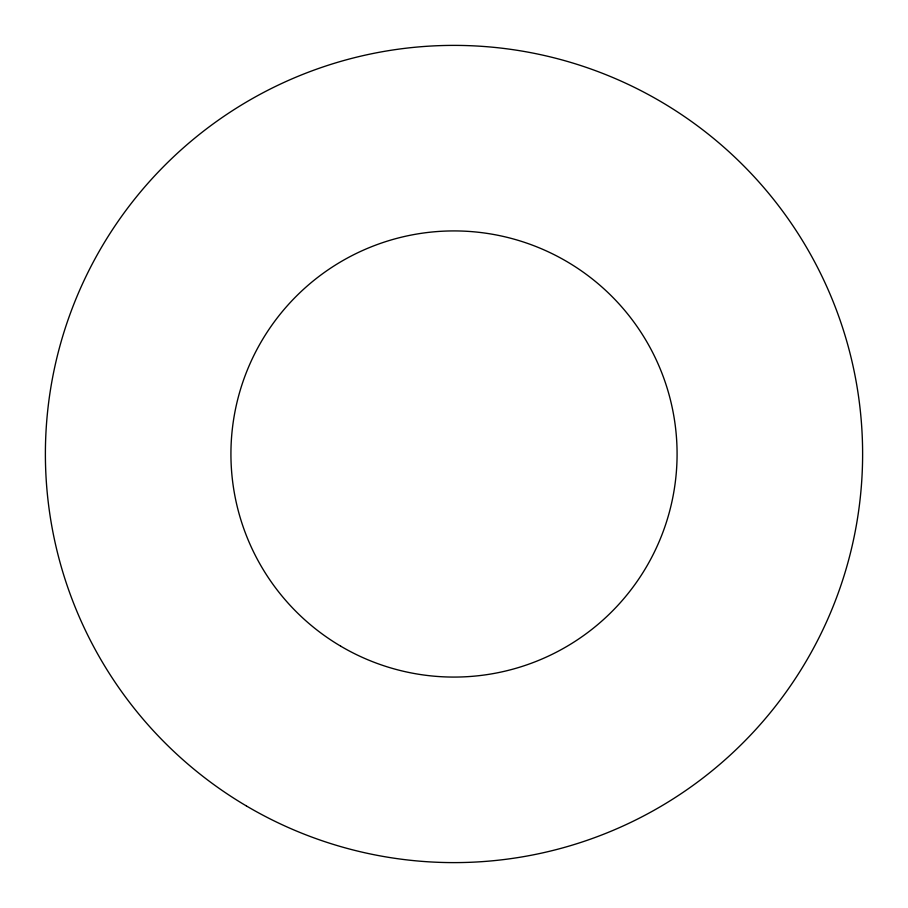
<?xml version="1.0" encoding="UTF-8"?>
<svg xmlns="http://www.w3.org/2000/svg" width="908" height="908" viewBox="0 0 908 908"><rect width="100%" height="100%" fill="white"/><g stroke="black" fill="none" stroke-linecap="round" stroke-linejoin="round"><path stroke-width="1.36" d="M246.42 805.964A408.623 408.623 0 0 0 862.6 457.791A408.623 408.623 0 0 0 252.98 98.246A408.623 408.623 0 0 0 246.42 805.964M340.67 646.144A223.084 223.084 0 0 0 677.073 456.066A223.084 223.084 0 0 0 344.257 259.779A223.084 223.084 0 0 0 340.67 646.144"/></g></svg>
